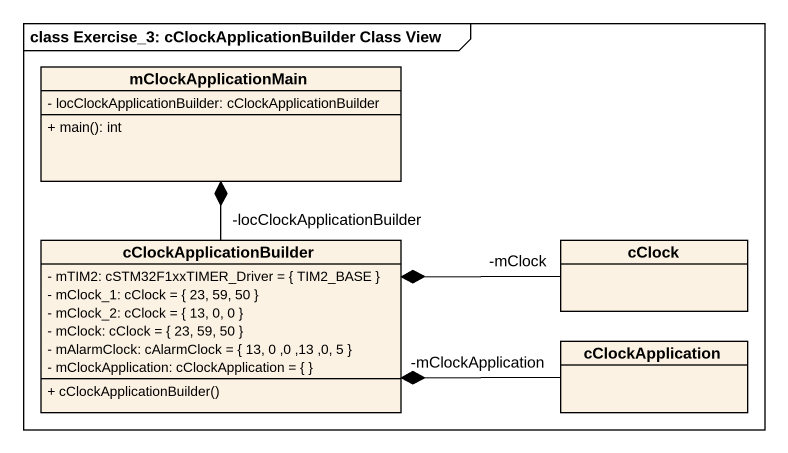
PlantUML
@startuml
mainframe class Exercise_3: cClockApplicationBuilder Class View
hide circle
hide empty members
skinparam classAttributeIconSize 0
class mClockApplicationMain {
  - locClockApplicationBuilder: cClockApplicationBuilder
  + main(): int
}
class cClockApplicationBuilder {
  - mTIM2: cSTM32F1xxTIMER_Driver = { TIM2_BASE }
  - mClock_1: cClock = { 23, 59, 50 }
  - mClock_2: cClock = { 13, 0, 0 }
  - mClock: cClock = { 23, 59, 50 }
  - mAlarmClock: cAlarmClock = { 13, 0 ,0 ,13 ,0, 5 }
  - mClockApplication: cClockApplication = { }
  + cClockApplicationBuilder()
}
class cClock
class cClockApplication
cClockApplicationBuilder "-locClockApplicationBuilder" -up-* mClockApplicationMain
cClockApplicationBuilder *-right- "-mClock" cClock
cClockApplicationBuilder *-right- "-mClockApplication" cClockApplication
@enduml
